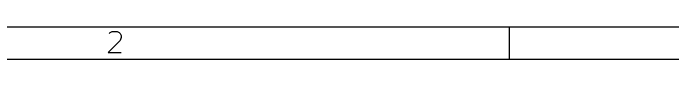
# Model space of a CAD drawing. Extents: x 10 to 287, y -200 to -10.
# Drawn here: x 79.3 to 120.14, y -200.01 to -198.01 of the extents above; entities that cross this region are included whole.
import ezdxf

# ---------------------------------------------------------------- set-up
doc = ezdxf.new("R2010")
doc.units = 0
doc.header["$MEASUREMENT"] = 0
doc.layers.add('BLACK', color=7, linetype='CONTINUOUS')

msp = doc.modelspace()

# ---------------------------------------------------------------- linework, layer by layer
at = {"layer": 'Black'}
for p, q in [((12, -198.007), (285.002, -198.007)), ((110, -198.007), (110, -200.007)), ((85.2476, -198.419), (85.3095, -198.357)), ((85.3095, -198.357), (85.4333, -198.295)), ((85.4333, -198.295), (85.7429, -198.295)), ((85.7429, -198.295), (85.8667, -198.357)), ((85.8667, -198.357), (85.9286, -198.419)), ((85.9286, -198.419), (85.9905, -198.543)), ((85.9286, -198.852), (85.1857, -199.595)), ((85.9905, -198.667), (85.9286, -198.852)), ((85.9905, -198.543), (85.9905, -198.667)), ((85.1857, -199.595), (85.9905, -199.595)), ((10, -200.007), (287.002, -200.007))]:
    msp.add_line(p, q, dxfattribs=at)

doc.saveas('drawing.dxf')
